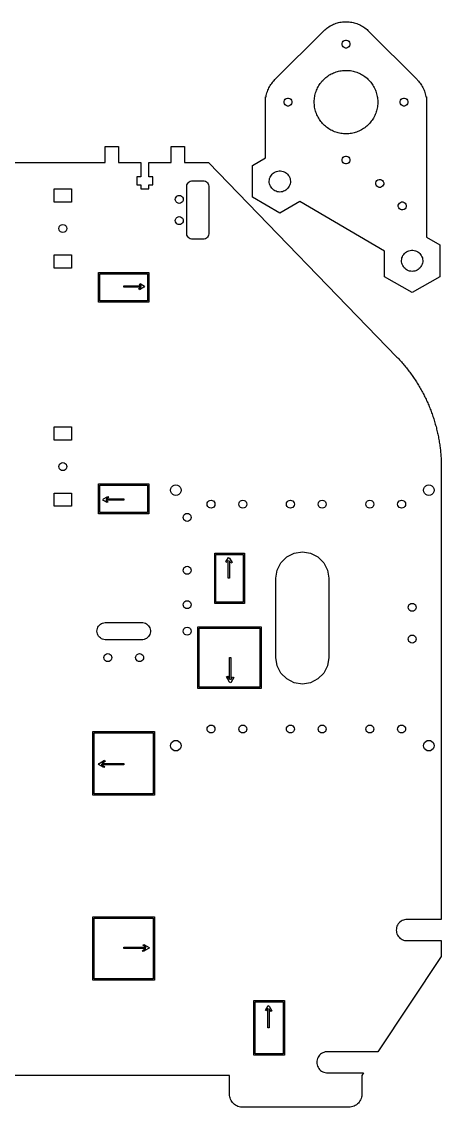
# Model space of a CAD drawing. Extents: x 3 to 1396, y 3 to 487.
# Drawn here: x 746.4 to 905, y 10 to 420.3 of the extents above; entities that cross this region are included whole.
import ezdxf

# ---------------------------------------------------------------- set-up
doc = ezdxf.new("R2010")
doc.units = 0
doc.layers.add('Layer_1', color=7, linetype='CONTINUOUS')

msp = doc.modelspace()

# ---------------------------------------------------------------- linework, layer by layer
at = {"layer": 'Layer_1', "color": 7}
for points in [[(838.754087, 392.009528), (838.849083, 392.499528), (838.965076, 392.984527), (839.101079, 393.465527), (839.256076, 393.939528), (839.432098, 394.407528), (839.627085, 394.866529), (839.841094, 395.317528), (840.072093, 395.760527), (840.323073, 396.191528), (840.591071, 396.613527), (840.876088, 397.022529), (841.178094, 397.420527), (841.497089, 397.804527), (841.832087, 398.176527), (842.093086, 398.443529), (860.478086, 416.828529), (860.566083, 416.917528), (860.929077, 417.259527), (861.308073, 417.585528), (861.699092, 417.895529), (862.102077, 418.190528), (862.517085, 418.467529), (862.945075, 418.726527), (863.38108, 418.967528), (863.828092, 419.190528), (864.284078, 419.394527), (864.747092, 419.579529), (865.218093, 419.744528), (865.695077, 419.891529), (866.179088, 420.017527), (866.667078, 420.123527), (867.159076, 420.208527), (867.654094, 420.273528), (868.152075, 420.317529), (868.650084, 420.34053), (869.149082, 420.343519), (869.649095, 420.324534), (870.146088, 420.285528), (870.641078, 420.225528), (871.134092, 420.145529), (871.624086, 420.045529), (872.108097, 419.924529), (872.587084, 419.783528), (873.060089, 419.623528), (873.526094, 419.443527), (873.983097, 419.242528), (874.432084, 419.024528), (874.872097, 418.788528), (875.301074, 418.532527), (875.719074, 418.260527), (876.126095, 417.970527), (876.520077, 417.664527), (876.901077, 417.342529), (877.268079, 417.004528), (877.445088, 416.827527), (877.447911, 416.829502)], [(877.447092, 416.829528), (895.832092, 398.444528), (895.82927, 398.442553)], [(867.480076, 411.645529), (867.480076, 412.114529), (867.625082, 412.560527), (867.901095, 412.940528), (868.281079, 413.216527), (868.727075, 413.361528), (869.197088, 413.361528), (869.643083, 413.216527), (870.023096, 412.940528), (870.299081, 412.560527), (870.444086, 412.114529), (870.444086, 411.645529), (870.299081, 411.198528), (870.023096, 410.819527), (869.643083, 410.542528), (869.197088, 410.397528), (868.727075, 410.397528), (868.281079, 410.542528), (867.901095, 410.819527), (867.625082, 411.198528), (867.480076, 411.645529)], [(895.830088, 398.442527), (896.00707, 398.265529), (896.345087, 397.898527), (896.667075, 397.517527), (896.973088, 397.123528), (897.263072, 396.716529), (897.535077, 396.298527), (897.791081, 395.869527), (898.027075, 395.429528), (898.245092, 394.980527), (898.446091, 394.523527), (898.626092, 394.057528), (898.786084, 393.584529), (898.927082, 393.105527), (899.048071, 392.621527), (899.14809, 392.131527), (899.17603, 391.959527), (899.347085, 391.959527), (899.347085, 338.850529), (904.354074, 335.959529), (904.354074, 323.959528), (893.962088, 317.959528), (883.570073, 323.959528), (883.570073, 333.580528), (851.561077, 352.347527), (843.962075, 347.959528), (833.570088, 353.959527)], [(856.962077, 390.021527), (856.975059, 390.520527), (857.009095, 391.018528), (857.064072, 391.515529), (857.138071, 392.009528), (857.234083, 392.499528), (857.350076, 392.984527), (857.486079, 393.465527), (857.641075, 393.939528), (857.817069, 394.407528), (858.012085, 394.866529), (858.225078, 395.317528), (858.457093, 395.760527), (858.708073, 396.191528), (858.976071, 396.613527), (859.261087, 397.022529), (859.563093, 397.420527), (859.882089, 397.804527), (860.217087, 398.176527), (860.566083, 398.532528), (860.929077, 398.874528), (861.308073, 399.200528), (861.699092, 399.511528), (862.102077, 399.805528), (862.517085, 400.082529), (862.945075, 400.341527), (863.38108, 400.582528), (863.828092, 400.805529), (864.284078, 401.010529), (864.747092, 401.194527), (865.218093, 401.360527), (865.695077, 401.506529), (866.179088, 401.632527), (866.667078, 401.738527), (867.159076, 401.823527), (867.654094, 401.888528), (868.152075, 401.932527), (868.650084, 401.955528), (869.149082, 401.958519), (869.649095, 401.940522), (870.146088, 401.901527), (870.641078, 401.841527), (871.134092, 401.761528), (871.624086, 401.660527), (872.108097, 401.539527), (872.587084, 401.399527), (873.060089, 401.238528), (873.526094, 401.058527), (873.983097, 400.858527), (874.432084, 400.639528), (874.872097, 400.403528), (875.301074, 400.148527), (875.719074, 399.875527), (876.126095, 399.586529), (876.520077, 399.279528), (876.901077, 398.958528), (877.268079, 398.619528), (877.62207, 398.265529), (877.961075, 397.898527), (878.282075, 397.517527), (878.589076, 397.123528), (878.878072, 396.716529), (879.151094, 396.298527), (879.406081, 395.869527), (879.642076, 395.429528), (879.86108, 394.980527), (880.061091, 394.523527), (880.241092, 394.057528), (880.402072, 393.584529), (880.542082, 393.105527), (880.663071, 392.621527), (880.764078, 392.131527), (880.844088, 391.638528), (880.904089, 391.143527), (880.943092, 390.646528), (880.961154, 390.146529), (880.957965, 389.647529)], [(833.570088, 353.959527), (833.570088, 365.959528), (838.577077, 368.850528), (838.577077, 391.959527), (838.746072, 391.959527), (838.753974, 392.009528)], [(845.560073, 389.724527), (845.560073, 390.194529), (845.705079, 390.640528), (845.981092, 391.020529), (846.361076, 391.296528), (846.807072, 391.441528), (847.276097, 391.441528), (847.723081, 391.296528), (848.102077, 391.020529), (848.379078, 390.640528), (848.524084, 390.194529), (848.524084, 389.724527), (848.379078, 389.278529), (848.102077, 388.898528), (847.723081, 388.622529), (847.276097, 388.477529), (846.807072, 388.477529), (846.361076, 388.622529), (845.981092, 388.898528), (845.705079, 389.278529), (845.560073, 389.724527)], [(880.935077, 389.149528), (880.891078, 388.651527), (880.826082, 388.156529), (880.741077, 387.664528), (880.635074, 387.176526), (880.50909, 386.692527), (880.363097, 386.215529), (880.197094, 385.744528), (880.013085, 385.281528), (879.808079, 384.825528), (879.585095, 384.378527), (879.344077, 383.942528), (879.085082, 383.514527), (878.808081, 383.099527), (878.51409, 382.696528), (878.203081, 382.305529), (877.877086, 381.926527), (877.535089, 381.563527), (877.179094, 381.214528), (876.807097, 380.879528), (876.423077, 380.560529), (876.025087, 380.258529), (875.616091, 379.973527), (875.194084, 379.705529), (874.763074, 379.454529), (874.32007, 379.222528), (873.869079, 379.009529), (873.410073, 378.814528), (872.942092, 378.638528), (872.468071, 378.483529), (871.98708, 378.347529), (871.502081, 378.231527), (871.012087, 378.135529), (870.518085, 378.061528), (870.021092, 378.006528), (869.523082, 377.972529), (869.024085, 377.959518), (868.525088, 377.966526), (868.026091, 377.995527), (867.530086, 378.045528), (867.036084, 378.115528), (866.544086, 378.205529), (866.057083, 378.316527), (865.576092, 378.447529), (865.100096, 378.597527), (864.630083, 378.768528), (864.169073, 378.958529), (863.71509, 379.167528), (863.270082, 379.394528), (862.836081, 379.640527), (862.413086, 379.904529), (862.000082, 380.185529), (861.599073, 380.483528), (861.211074, 380.798527), (860.837073, 381.128527), (860.47707, 381.474528), (860.131094, 381.834528), (859.801091, 382.208529), (859.486075, 382.596528), (859.188076, 382.997527), (858.907096, 383.410528), (858.643077, 383.833528), (858.397092, 384.267527), (858.170073, 384.712529), (857.961087, 385.166529), (857.771095, 385.627527), (857.600097, 386.097529), (857.450096, 386.573528), (857.319088, 387.054527), (857.20809, 387.541527), (857.118089, 388.033528), (857.04807, 388.527527), (856.998088, 389.023527), (856.969076, 389.522527), (856.96202, 390.021527)], [(889.400078, 389.724527), (889.400078, 390.194529), (889.545084, 390.640528), (889.822085, 391.020529), (890.201081, 391.296528), (890.648093, 391.441528), (891.11709, 391.441528), (891.563086, 391.296528), (891.94307, 391.020529), (892.219083, 390.640528), (892.364089, 390.194529), (892.364089, 389.724527), (892.219083, 389.278529), (891.94307, 388.898528), (891.563086, 388.622529), (891.11709, 388.477529), (890.648093, 388.477529), (890.201081, 388.622529), (889.822085, 388.898528), (889.545084, 389.278529), (889.400078, 389.724527)], [(880.958078, 389.647529), (880.934936, 389.149528)], [(669.962084, 367.159529), (777.962094, 367.159529), (777.962094, 373.159528), (782.962084, 373.159528), (782.962084, 367.159529), (791.462081, 367.159529), (791.462081, 361.659528), (789.96207, 361.659528), (789.96207, 358.659529), (791.462081, 358.659529), (791.462081, 357.159529), (794.462075, 357.159529), (794.462075, 358.659529), (795.962086, 358.659529), (795.962086, 361.659528), (794.462075, 361.659528), (794.462075, 367.159529), (802.962072, 367.159529), (802.962072, 373.159528), (807.96209, 373.159528), (807.96209, 367.159529), (816.962072, 367.159529), (816.97703, 367.139519), (817.04307, 367.11853), (888.17608, 293.583529), (888.522085, 293.221529), (888.864082, 292.857527), (889.203087, 292.489529), (889.540089, 292.119527), (889.873083, 291.746528), (890.203085, 291.371528), (890.52908, 290.992529), (890.853071, 290.611529), (891.174071, 290.228528), (891.491091, 289.841528), (891.805091, 289.452527), (892.116072, 289.060529), (892.423073, 288.666527), (892.728071, 288.269528), (893.029089, 287.870527), (893.326072, 287.468527), (893.620091, 287.064529), (893.91109, 286.657528), (894.19907, 286.248529), (894.48307, 285.837528), (894.763091, 285.423528), (895.040092, 285.007527), (895.314073, 284.588529), (895.584075, 284.168528), (895.851086, 283.745528), (896.114088, 283.32053), (896.373084, 282.892528), (896.629088, 282.463528), (896.882072, 282.031527), (897.131076, 281.597529), (897.376073, 281.162529), (897.617091, 280.724528), (897.855089, 280.284527), (898.08908, 279.842527), (898.320078, 279.399529), (898.54707, 278.953527), (898.770082, 278.506527), (898.989086, 278.056529), (899.205071, 277.60553), (899.417076, 277.152529), (899.625074, 276.698529), (899.829092, 276.241527), (900.029075, 275.783528), (900.226094, 275.324528), (900.419078, 274.862527), (900.608082, 274.399527), (900.793079, 273.935529), (900.974096, 273.469529), (901.151078, 273.001528), (901.325096, 272.532529), (901.494091, 272.062527), (901.660094, 271.590527), (901.821073, 271.117528), (901.97909, 270.643528), (902.13307, 270.167529), (902.282083, 269.690528), (902.428077, 269.212528), (902.570091, 268.732528), (902.70807, 268.251528), (902.841081, 267.770528), (902.971072, 267.287527), (903.097085, 266.803528), (903.219089, 266.318529), (903.33607, 265.832528), (903.450088, 265.345528), (903.559082, 264.857529), (903.665085, 264.368528), (903.766092, 263.879528), (903.863092, 263.388529), (903.957072, 262.897527), (904.046085, 262.405529), (904.13109, 261.913528), (904.212088, 261.419529), (904.288091, 260.925527), (904.361073, 260.430529), (904.429089, 259.935528), (904.494085, 259.439529), (904.554085, 258.943529), (904.610078, 258.446527), (904.662092, 257.949528), (904.710098, 257.451527), (904.754096, 256.953529), (904.793071, 256.455528), (904.829082, 255.956528), (904.86007, 255.457528), (904.887164, 254.958528), (904.909939, 254.458529)], [(867.480076, 367.804528), (867.480076, 368.273528), (867.625082, 368.720528), (867.901095, 369.099527), (868.281079, 369.376528), (868.727075, 369.521528), (869.197088, 369.521528), (869.643083, 369.376528), (870.023096, 369.099527), (870.299081, 368.720528), (870.444086, 368.273528), (870.444086, 367.804528), (870.299081, 367.358529), (870.023096, 366.978528), (869.643083, 366.702529), (869.197088, 366.557529), (868.727075, 366.557529), (868.281079, 366.702529), (867.901095, 366.978528), (867.625082, 367.358529), (867.480076, 367.804528)], [(839.964086, 360.082527), (840.009073, 360.573529), (840.115075, 361.053527), (840.278087, 361.518527), (840.498079, 361.959528), (840.770085, 362.370528), (841.091084, 362.744529), (841.454079, 363.075528), (841.856076, 363.360527), (842.290077, 363.593527), (842.750071, 363.771527), (843.228071, 363.891528), (843.71609, 363.951528), (844.208088, 363.952657)], [(844.208088, 363.952528), (844.698082, 363.891528), (845.174078, 363.771527), (845.634072, 363.593527), (846.068073, 363.360527), (846.470071, 363.075528), (846.834081, 362.743527), (847.154093, 362.370528), (847.42607, 361.959528), (847.646091, 361.518527), (847.81009, 361.054529), (847.915077, 360.573529), (847.960091, 360.082527), (847.945133, 359.590529), (847.87009, 359.103529), (847.735075, 358.630528), (847.542092, 358.176528), (847.296079, 357.750528), (847.000084, 357.356529), (846.657071, 357.003528), (846.27308, 356.694528), (845.854092, 356.435527), (845.407081, 356.229528), (844.938084, 356.079527), (844.454073, 355.989529), (843.962075, 355.959529), (843.470077, 355.989529), (842.987082, 356.080528), (842.517097, 356.229528), (842.070085, 356.435527), (841.65107, 356.694528), (841.267078, 357.003528), (840.925081, 357.356529), (840.627083, 357.749529), (840.382086, 358.176528), (840.19009, 358.629529), (840.055075, 359.103529), (839.979072, 359.590529), (839.964115, 360.082527)], [(758.712083, 352.159528), (758.712083, 357.159529), (765.212084, 357.159529), (765.212084, 352.159528), (758.712083, 352.159528)], [(808.812087, 340.159529), (808.812087, 358.159527), (808.870084, 358.638529), (809.041082, 359.088529), (809.315092, 359.485528), (809.676082, 359.805529), (810.103084, 360.029529), (810.571094, 360.144528), (810.812083, 360.144528), (810.812083, 360.159514), (815.112077, 360.159529), (815.112077, 360.144543), (815.353095, 360.144528), (815.821076, 360.029529), (816.248078, 359.805529), (816.609097, 359.485528), (816.883078, 359.088529), (817.054077, 358.638529), (817.112073, 358.159527), (817.112073, 340.159529), (817.054077, 339.680527), (816.883078, 339.230527), (816.609097, 338.833528), (816.248078, 338.513527), (815.821076, 338.289527), (815.353095, 338.174528), (815.112077, 338.174528), (815.112077, 338.159542), (810.812083, 338.159527), (810.812083, 338.174513), (810.571094, 338.174528), (810.103084, 338.289527), (809.676082, 338.513527), (809.315092, 338.833528), (809.041082, 339.230527), (808.870084, 339.680527), (808.812087, 340.159529)], [(880.237085, 358.967529), (880.237085, 359.436529), (880.38209, 359.883527), (880.659092, 360.262528), (881.038088, 360.539527), (881.485071, 360.684527), (881.954096, 360.684527), (882.400092, 360.539527), (882.780076, 360.262528), (883.05609, 359.883527), (883.201095, 359.436529), (883.201095, 358.967529), (883.05609, 358.521528), (882.780076, 358.141527), (882.400092, 357.865528), (881.954096, 357.720527), (881.485071, 357.720527), (881.038088, 357.865528), (880.659092, 358.141527), (880.38209, 358.521528), (880.237085, 358.967529)], [(804.462083, 353.159528), (804.535094, 353.623527), (804.748087, 354.041527), (805.080093, 354.373527), (805.498093, 354.586529), (805.962094, 354.659528), (806.426096, 354.586529), (806.844095, 354.373527), (807.176073, 354.041527), (807.389094, 353.623527), (807.462077, 353.159528), (807.389094, 352.695527), (807.176073, 352.277528), (806.844095, 351.945527), (806.426096, 351.732528), (805.962094, 351.659529), (805.498093, 351.732528), (805.080093, 351.945527), (804.748087, 352.277528), (804.535094, 352.695527), (804.462083, 353.159528)], [(888.723084, 350.482527), (888.723084, 350.951529), (888.868089, 351.397528), (889.144074, 351.777529), (889.524087, 352.053528), (889.970082, 352.198528), (890.439079, 352.198528), (890.886091, 352.053528), (891.265087, 351.777529), (891.542088, 351.397528), (891.687094, 350.951529), (891.687094, 350.482527), (891.542088, 350.035529), (891.265087, 349.656527), (890.886091, 349.379529), (890.439079, 349.234529), (889.970082, 349.234529), (889.524087, 349.379529), (889.144074, 349.656527), (888.868089, 350.035529), (888.723084, 350.482527)], [(804.462083, 345.159528), (804.535094, 345.623529), (804.748087, 346.041528), (805.080093, 346.373529), (805.498093, 346.586528), (805.962094, 346.659527), (806.426096, 346.586528), (806.844095, 346.373529), (807.176073, 346.041528), (807.389094, 345.623529), (807.462077, 345.159528), (807.389094, 344.695529), (807.176073, 344.277527), (806.844095, 343.945529), (806.426096, 343.732527), (805.962094, 343.659528), (805.498093, 343.732527), (805.080093, 343.945529), (804.748087, 344.277527), (804.535094, 344.695529), (804.462083, 345.159528)], [(760.462086, 342.159528), (760.535097, 342.623529), (760.74809, 343.041529), (761.080097, 343.373527), (761.498096, 343.586528), (761.962098, 343.659528), (762.426071, 343.586528), (762.84407, 343.373527), (763.176076, 343.041529), (763.38907, 342.623529), (763.46208, 342.159528), (763.38907, 341.695529), (763.176076, 341.277527), (762.84407, 340.945529), (762.426071, 340.732528), (761.962098, 340.659528), (761.498096, 340.732528), (761.080097, 340.945529), (760.74809, 341.277527), (760.535097, 341.695529), (760.462086, 342.159528)], [(889.964071, 330.082528), (890.009086, 330.573527), (890.115088, 331.053527), (890.278072, 331.518528), (890.498092, 331.959529), (890.77007, 332.370529), (891.091097, 332.744527), (891.454092, 333.075528), (891.856089, 333.360528), (892.29009, 333.593527), (892.750084, 333.771528), (893.228084, 333.891529), (893.716074, 333.951529), (894.208072, 333.952658)], [(894.208072, 333.952528), (894.698095, 333.891529), (895.174091, 333.771528), (895.634085, 333.593527), (896.068086, 333.360528), (896.470084, 333.075528), (896.834094, 332.743528), (897.154077, 332.370529), (897.426083, 331.959529), (897.646075, 331.518528), (897.810075, 331.054529), (897.91509, 330.573527), (897.960076, 330.082528), (897.945118, 329.590527), (897.870075, 329.103527), (897.735088, 328.630528), (897.542076, 328.176529), (897.296092, 327.750528), (897.000097, 327.356529), (896.657084, 327.003529), (896.273092, 326.694529), (895.854077, 326.435528), (895.407094, 326.229528), (894.938097, 326.079527), (894.454086, 325.989529), (893.962088, 325.959529), (893.47009, 325.989529), (892.987094, 326.080529), (892.517082, 326.229528), (892.07007, 326.435528), (891.651083, 326.694529), (891.267091, 327.003529), (890.925094, 327.356529), (890.627096, 327.749529), (890.38207, 328.176529), (890.190075, 328.629526), (890.055088, 329.103527), (889.979085, 329.590527), (889.964128, 330.082528)], [(758.712083, 327.159527), (758.712083, 332.159528), (765.212084, 332.159528), (765.212084, 327.159527), (758.712083, 327.159527)], [(758.712083, 262.159527), (758.712083, 267.159528), (765.212084, 267.159528), (765.212084, 262.159527), (758.712083, 262.159527)], [(904.91008, 254.458529), (904.928989, 253.959529), (904.943185, 253.459528)], [(760.462086, 252.159527), (760.535097, 252.623529), (760.74809, 253.041528), (761.080097, 253.373529), (761.498096, 253.586528), (761.962098, 253.659527), (762.426071, 253.586528), (762.84407, 253.373529), (763.176076, 253.041528), (763.38907, 252.623529), (763.46208, 252.159527), (763.38907, 251.695529), (763.176076, 251.277529), (762.84407, 250.945529), (762.426071, 250.732527), (761.962098, 250.659527), (761.498096, 250.732527), (761.080097, 250.945529), (760.74809, 251.277529), (760.535097, 251.695529), (760.462086, 252.159527)], [(904.962094, 251.959528), (904.962094, 80.959531), (891.962092, 80.959531), (891.962092, 80.953604), (891.593086, 80.942513), (891.106083, 80.866539), (890.633079, 80.73254), (890.179096, 80.540516), (889.753082, 80.293515), (889.360087, 79.99752), (889.006096, 79.654535), (888.697091, 79.270516), (888.438096, 78.851529), (888.232073, 78.404517), (888.083088, 77.93552), (887.992072, 77.451537), (887.962071, 76.959539), (887.992072, 76.467541), (888.083088, 75.98353), (888.232073, 75.514533), (888.438096, 75.067521), (888.697091, 74.648534), (889.006096, 74.264514), (889.360087, 73.92153), (889.753082, 73.625535), (890.179096, 73.378534), (890.633079, 73.186538), (891.106083, 73.052539), (891.593086, 72.976537), (891.962092, 72.96553), (891.962092, 72.959603), (904.962094, 72.959519), (904.962094, 66.959531), (880.962085, 30.959518), (861.962095, 30.959518), (861.962095, 30.953591), (861.59309, 30.942528), (861.106087, 30.866526), (860.633082, 30.732527), (860.179072, 30.540531), (859.753085, 30.29353), (859.360091, 29.997535), (859.006071, 29.654523), (858.697094, 29.270531), (858.438071, 28.851516), (858.232077, 28.404532), (858.083092, 27.935535), (857.992075, 27.451524), (857.962075, 26.959526), (857.992075, 26.467528), (858.083092, 25.983517), (858.232077, 25.51452), (858.438071, 25.067537), (858.697094, 24.648521), (859.006071, 24.26453), (859.360091, 23.921517), (859.753085, 23.625522), (860.179072, 23.378521), (860.633082, 23.186525), (861.106087, 23.052526), (861.59309, 22.976524), (861.962095, 22.965517), (861.962095, 22.959591), (875.629073, 22.959534), (874.962069, 21.959536), (874.962069, 14.959522), (874.956142, 14.959522), (874.956086, 14.710517), (874.906076, 14.214512), (874.807073, 13.725533), (874.660091, 13.249509), (874.46708, 12.790531), (874.228094, 12.352522), (873.948073, 11.940534), (873.627073, 11.558518), (873.27009, 11.21051), (872.881075, 10.899529), (872.462088, 10.629527), (872.018096, 10.40152), (871.554095, 10.219515), (871.075079, 10.084528), (870.584097, 9.998535), (870.087075, 9.961536), (869.962079, 9.96464)], [(904.943072, 253.459528), (904.954079, 252.959529), (904.960005, 252.45953), (904.962912, 251.959528)], [(758.712083, 237.159529), (758.712083, 242.159528), (765.212084, 242.159528), (765.212084, 237.159529), (758.712083, 237.159529)], [(802.66207, 243.259528), (802.760086, 243.877527), (803.044086, 244.435528), (803.486074, 244.877528), (804.044084, 245.161528), (804.662094, 245.259527), (805.280076, 245.161528), (805.838086, 244.877528), (806.280074, 244.435528), (806.564074, 243.877527), (806.66209, 243.259528), (806.564074, 242.641529), (806.280074, 242.083528), (805.838086, 241.641528), (805.280076, 241.357528), (804.662094, 241.259529), (804.044084, 241.357528), (803.486074, 241.641528), (803.044086, 242.083528), (802.760086, 242.641529), (802.66207, 243.259528)], [(898.262082, 243.259528), (898.360098, 243.877527), (898.64407, 244.435528), (899.086086, 244.877528), (899.644096, 245.161528), (900.262078, 245.259527), (900.880088, 245.161528), (901.43807, 244.877528), (901.880086, 244.435528), (902.164086, 243.877527), (902.262074, 243.259528), (902.164086, 242.641529), (901.880086, 242.083528), (901.43807, 241.641528), (900.880088, 241.357528), (900.262078, 241.259529), (899.644096, 241.357528), (899.086086, 241.641528), (898.64407, 242.083528), (898.360098, 242.641529), (898.262082, 243.259528)], [(816.462087, 237.959527), (816.53507, 238.423529), (816.748091, 238.841528), (817.080098, 239.173529), (817.498097, 239.386528), (817.96207, 239.459527), (818.426072, 239.386528), (818.844071, 239.173529), (819.176077, 238.841528), (819.38907, 238.423529), (819.462081, 237.959527), (819.38907, 237.495529), (819.176077, 237.077529), (818.844071, 236.745529), (818.426072, 236.532527), (817.96207, 236.459528), (817.498097, 236.532527), (817.080098, 236.745529), (816.748091, 237.077529), (816.53507, 237.495529), (816.462087, 237.959527)], [(828.462092, 237.959527), (828.535074, 238.423529), (828.748096, 238.841528), (829.080074, 239.173529), (829.498073, 239.386528), (829.962074, 239.459527), (830.426076, 239.386528), (830.844075, 239.173529), (831.176082, 238.841528), (831.389075, 238.423529), (831.462086, 237.959527), (831.389075, 237.495529), (831.176082, 237.077529), (830.844075, 236.745529), (830.426076, 236.532527), (829.962074, 236.459528), (829.498073, 236.532527), (829.080074, 236.745529), (828.748096, 237.077529), (828.535074, 237.495529), (828.462092, 237.959527)], [(846.462084, 237.959527), (846.535095, 238.423529), (846.748088, 238.841528), (847.080094, 239.173529), (847.498093, 239.386528), (847.962095, 239.459527), (848.426096, 239.386528), (848.844096, 239.173529), (849.176074, 238.841528), (849.389095, 238.423529), (849.462078, 237.959527), (849.389095, 237.495529), (849.176074, 237.077529), (848.844096, 236.745529), (848.426096, 236.532527), (847.962095, 236.459528), (847.498093, 236.532527), (847.080094, 236.745529), (846.748088, 237.077529), (846.535095, 237.495529), (846.462084, 237.959527)], [(858.462088, 237.959527), (858.535071, 238.423529), (858.748092, 238.841528), (859.08007, 239.173529), (859.498098, 239.386528), (859.962071, 239.459527), (860.426072, 239.386528), (860.844072, 239.173529), (861.176078, 238.841528), (861.389071, 238.423529), (861.462082, 237.959527), (861.389071, 237.495529), (861.176078, 237.077529), (860.844072, 236.745529), (860.426072, 236.532527), (859.962071, 236.459528), (859.498098, 236.532527), (859.08007, 236.745529), (858.748092, 237.077529), (858.535071, 237.495529), (858.462088, 237.959527)], [(876.46208, 237.959527), (876.535091, 238.423529), (876.748084, 238.841528), (877.08009, 239.173529), (877.49809, 239.386528), (877.962091, 239.459527), (878.426093, 239.386528), (878.844092, 239.173529), (879.17607, 238.841528), (879.389092, 238.423529), (879.462074, 237.959527), (879.389092, 237.495529), (879.17607, 237.077529), (878.844092, 236.745529), (878.426093, 236.532527), (877.962091, 236.459528), (877.49809, 236.532527), (877.08009, 236.745529), (876.748084, 237.077529), (876.535091, 237.495529), (876.46208, 237.959527)], [(888.462084, 237.959527), (888.535095, 238.423529), (888.748088, 238.841528), (889.080095, 239.173529), (889.498094, 239.386528), (889.962096, 239.459527), (890.426097, 239.386528), (890.844096, 239.173529), (891.176074, 238.841528), (891.389096, 238.423529), (891.462078, 237.959527), (891.389096, 237.495529), (891.176074, 237.077529), (890.844096, 236.745529), (890.426097, 236.532527), (889.962096, 236.459528), (889.498094, 236.532527), (889.080095, 236.745529), (888.748088, 237.077529), (888.535095, 237.495529), (888.462084, 237.959527)], [(807.462077, 232.959529), (807.535088, 233.423528), (807.748081, 233.841527), (808.080087, 234.173528), (808.498087, 234.386529), (808.962088, 234.459529), (809.42609, 234.386529), (809.844089, 234.173528), (810.176095, 233.841527), (810.389088, 233.423528), (810.462071, 232.959529), (810.389088, 232.495527), (810.176095, 232.077528), (809.844089, 231.745528), (809.42609, 231.532529), (808.962088, 231.459529), (808.498087, 231.532529), (808.080087, 231.745528), (807.748081, 232.077528), (807.535088, 232.495527), (807.462077, 232.959529)], [(842.462092, 179.959531), (842.462092, 209.959527), (842.95107, 213.049527), (844.372087, 215.837527), (846.584088, 218.049529), (849.372077, 219.470529), (852.462072, 219.959527), (855.552095, 219.470529), (858.340083, 218.049529), (860.552085, 215.837527), (861.973074, 213.049527), (862.46208, 209.959527), (862.46208, 179.959531), (861.973074, 176.869536), (860.552085, 174.081519), (858.340083, 171.869518), (855.552095, 170.448529), (852.462072, 169.959522), (849.372077, 170.448529), (846.584088, 171.869518), (844.372087, 174.081519), (842.95107, 176.869536), (842.462092, 179.959531)], [(807.462077, 212.959529), (807.535088, 213.423528), (807.748081, 213.841528), (808.080087, 214.173528), (808.498087, 214.386527), (808.962088, 214.459529), (809.42609, 214.386527), (809.844089, 214.173528), (810.176095, 213.841528), (810.389088, 213.423528), (810.462071, 212.959529), (810.389088, 212.495528), (810.176095, 212.077529), (809.844089, 211.745528), (809.42609, 211.532529), (808.962088, 211.459527), (808.498087, 211.532529), (808.080087, 211.745528), (807.748081, 212.077529), (807.535088, 212.495528), (807.462077, 212.959529)], [(807.462077, 199.959519), (807.535088, 200.42352), (807.748081, 200.84152), (808.080087, 201.173526), (808.498087, 201.386519), (808.962088, 201.45953), (809.42609, 201.386519), (809.844089, 201.173526), (810.176095, 200.84152), (810.389088, 200.42352), (810.462071, 199.959519), (810.389088, 199.495517), (810.176095, 199.077518), (809.844089, 198.74554), (809.42609, 198.532519), (808.962088, 198.459536), (808.498087, 198.532519), (808.080087, 198.74554), (807.748081, 199.077518), (807.535088, 199.495517), (807.462077, 199.959519)], [(892.462076, 198.959521), (892.535087, 199.423522), (892.74808, 199.841522), (893.080087, 200.173528), (893.498086, 200.386521), (893.962088, 200.459532), (894.426089, 200.386521), (894.844088, 200.173528), (895.176095, 199.841522), (895.389088, 199.423522), (895.46207, 198.959521), (895.389088, 198.495519), (895.176095, 198.07752), (894.844088, 197.745542), (894.426089, 197.532521), (893.962088, 197.459538), (893.498086, 197.532521), (893.080087, 197.745542), (892.74808, 198.07752), (892.535087, 198.495519), (892.462076, 198.959521)], [(774.86208, 189.959539), (774.900096, 190.455516), (775.013097, 190.940515), (775.199082, 191.401525), (775.45407, 191.829543), (775.770074, 192.213535), (776.142071, 192.544525), (776.559082, 192.814527), (777.013093, 193.018517), (777.493097, 193.150541), (777.988086, 193.207521), (791.688084, 193.207521), (792.185078, 193.188613), (792.673096, 193.093532), (793.141077, 192.925525), (793.579086, 192.687527), (793.974084, 192.385521), (794.319073, 192.027522), (794.606093, 191.620529), (794.826085, 191.174534), (794.977074, 190.700513), (795.052089, 190.208543), (795.052089, 189.710534), (794.977074, 189.218536), (794.826085, 188.744516), (794.606093, 188.29852), (794.319073, 187.891527), (793.974084, 187.533528), (793.579086, 187.231522), (793.141077, 186.993524), (792.673096, 186.825517), (792.185078, 186.730521), (791.688084, 186.711613), (777.988086, 186.711528), (777.493097, 186.768537), (777.013093, 186.900532), (776.559082, 187.104522), (776.142071, 187.374524), (775.770074, 187.705515), (775.45407, 188.089534), (775.199082, 188.517524), (775.013097, 188.978534), (774.900096, 189.463533), (774.86208, 189.959539)], [(807.462077, 189.959539), (807.535088, 190.42354), (807.748081, 190.84154), (808.080087, 191.173518), (808.498087, 191.386539), (808.962088, 191.459522), (809.42609, 191.386539), (809.844089, 191.173518), (810.176095, 190.84154), (810.389088, 190.42354), (810.462071, 189.959539), (810.389088, 189.495537), (810.176095, 189.077538), (809.844089, 188.745532), (809.42609, 188.532539), (808.962088, 188.459528), (808.498087, 188.532539), (808.080087, 188.745532), (807.748081, 189.077538), (807.535088, 189.495537), (807.462077, 189.959539)], [(892.462076, 186.959517), (892.535087, 187.423518), (892.74808, 187.841517), (893.080087, 188.173524), (893.498086, 188.386517), (893.962088, 188.459528), (894.426089, 188.386517), (894.844088, 188.173524), (895.176095, 187.841517), (895.389088, 187.423518), (895.46207, 186.959517), (895.389088, 186.495515), (895.176095, 186.077516), (894.844088, 185.745538), (894.426089, 185.532516), (893.962088, 185.459534), (893.498086, 185.532516), (893.080087, 185.745538), (892.74808, 186.077516), (892.535087, 186.495515), (892.462076, 186.959517)], [(777.462081, 179.959531), (777.535092, 180.423532), (777.748085, 180.841531), (778.080091, 181.173538), (778.49809, 181.386531), (778.962092, 181.459513), (779.426093, 181.386531), (779.844093, 181.173538), (780.176071, 180.841531), (780.389092, 180.423532), (780.462075, 179.959531), (780.389092, 179.495529), (780.176071, 179.07753), (779.844093, 178.745523), (779.426093, 178.53253), (778.962092, 178.459519), (778.49809, 178.53253), (778.080091, 178.745523), (777.748085, 179.07753), (777.535092, 179.495529), (777.462081, 179.959531)], [(789.462085, 179.959531), (789.535096, 180.423532), (789.748089, 180.841531), (790.080095, 181.173538), (790.498094, 181.386531), (790.962096, 181.459513), (791.426069, 181.386531), (791.844097, 181.173538), (792.176075, 180.841531), (792.389096, 180.423532), (792.462079, 179.959531), (792.389096, 179.495529), (792.176075, 179.07753), (791.844097, 178.745523), (791.426069, 178.53253), (790.962096, 178.459519), (790.498094, 178.53253), (790.080095, 178.745523), (789.748089, 179.07753), (789.535096, 179.495529), (789.462085, 179.959531)], [(816.462087, 152.959528), (816.53507, 153.42353), (816.748091, 153.841529), (817.080098, 154.173535), (817.498097, 154.386528), (817.96207, 154.459539), (818.426072, 154.386528), (818.844071, 154.173535), (819.176077, 153.841529), (819.38907, 153.42353), (819.462081, 152.959528), (819.38907, 152.495527), (819.176077, 152.077527), (818.844071, 151.745521), (818.426072, 151.532528), (817.96207, 151.459517), (817.498097, 151.532528), (817.080098, 151.745521), (816.748091, 152.077527), (816.53507, 152.495527), (816.462087, 152.959528)], [(828.462092, 152.959528), (828.535074, 153.42353), (828.748096, 153.841529), (829.080074, 154.173535), (829.498073, 154.386528), (829.962074, 154.459539), (830.426076, 154.386528), (830.844075, 154.173535), (831.176082, 153.841529), (831.389075, 153.42353), (831.462086, 152.959528), (831.389075, 152.495527), (831.176082, 152.077527), (830.844075, 151.745521), (830.426076, 151.532528), (829.962074, 151.459517), (829.498073, 151.532528), (829.080074, 151.745521), (828.748096, 152.077527), (828.535074, 152.495527), (828.462092, 152.959528)], [(846.462084, 152.959528), (846.535095, 153.42353), (846.748088, 153.841529), (847.080094, 154.173535), (847.498093, 154.386528), (847.962095, 154.459539), (848.426096, 154.386528), (848.844096, 154.173535), (849.176074, 153.841529), (849.389095, 153.42353), (849.462078, 152.959528), (849.389095, 152.495527), (849.176074, 152.077527), (848.844096, 151.745521), (848.426096, 151.532528), (847.962095, 151.459517), (847.498093, 151.532528), (847.080094, 151.745521), (846.748088, 152.077527), (846.535095, 152.495527), (846.462084, 152.959528)], [(858.462088, 152.959528), (858.535071, 153.42353), (858.748092, 153.841529), (859.08007, 154.173535), (859.498098, 154.386528), (859.962071, 154.459539), (860.426072, 154.386528), (860.844072, 154.173535), (861.176078, 153.841529), (861.389071, 153.42353), (861.462082, 152.959528), (861.389071, 152.495527), (861.176078, 152.077527), (860.844072, 151.745521), (860.426072, 151.532528), (859.962071, 151.459517), (859.498098, 151.532528), (859.08007, 151.745521), (858.748092, 152.077527), (858.535071, 152.495527), (858.462088, 152.959528)], [(876.46208, 152.959528), (876.535091, 153.42353), (876.748084, 153.841529), (877.08009, 154.173535), (877.49809, 154.386528), (877.962091, 154.459539), (878.426093, 154.386528), (878.844092, 154.173535), (879.17607, 153.841529), (879.389092, 153.42353), (879.462074, 152.959528), (879.389092, 152.495527), (879.17607, 152.077527), (878.844092, 151.745521), (878.426093, 151.532528), (877.962091, 151.459517), (877.49809, 151.532528), (877.08009, 151.745521), (876.748084, 152.077527), (876.535091, 152.495527), (876.46208, 152.959528)], [(888.462084, 152.959528), (888.535095, 153.42353), (888.748088, 153.841529), (889.080095, 154.173535), (889.498094, 154.386528), (889.962096, 154.459539), (890.426097, 154.386528), (890.844096, 154.173535), (891.176074, 153.841529), (891.389096, 153.42353), (891.462078, 152.959528), (891.389096, 152.495527), (891.176074, 152.077527), (890.844096, 151.745521), (890.426097, 151.532528), (889.962096, 151.459517), (889.498094, 151.532528), (889.080095, 151.745521), (888.748088, 152.077527), (888.535095, 152.495527), (888.462084, 152.959528)], [(802.66207, 146.659538), (802.760086, 147.27752), (803.044086, 147.83553), (803.486074, 148.277518), (804.044084, 148.561518), (804.662094, 148.659534), (805.280076, 148.561518), (805.838086, 148.277518), (806.280074, 147.83553), (806.564074, 147.27752), (806.66209, 146.659538), (806.564074, 146.041528), (806.280074, 145.483518), (805.838086, 145.04153), (805.280076, 144.757529), (804.662094, 144.659542), (804.044084, 144.757529), (803.486074, 145.04153), (803.044086, 145.483518), (802.760086, 146.041528), (802.66207, 146.659538)], [(898.262082, 146.659538), (898.360098, 147.27752), (898.64407, 147.83553), (899.086086, 148.277518), (899.644096, 148.561518), (900.262078, 148.659534), (900.880088, 148.561518), (901.43807, 148.277518), (901.880086, 147.83553), (902.164086, 147.27752), (902.262074, 146.659538), (902.164086, 146.041528), (901.880086, 145.483518), (901.43807, 145.04153), (900.880088, 144.757529), (900.262078, 144.659542), (899.644096, 144.757529), (899.086086, 145.04153), (898.64407, 145.483518), (898.360098, 146.041528), (898.262082, 146.659538)], [(824.962084, 14.959522), (824.962084, 21.959536), (671.96208, 21.959536)], [(869.962079, 9.964527), (869.962079, 9.959447), (829.962074, 9.959532), (829.962074, 9.964612), (829.588074, 9.973558), (829.094072, 10.035534), (828.608085, 10.146532), (828.135081, 10.305508), (827.68107, 10.510514), (827.249072, 10.759519), (826.845071, 11.050518), (826.47107, 11.380521), (826.132093, 11.745519), (825.831075, 12.142521), (825.571092, 12.568535), (825.355079, 13.017523), (825.18408, 13.485532), (825.061088, 13.968527), (824.987089, 14.461513), (824.961972, 14.959522)]]:
    msp.add_lwpolyline(points, dxfattribs=at)
at = {"layer": 'Layer_1', "color": 1}
for points in [[(775.462085, 314.334528), (775.462085, 325.584529), (794.462075, 325.584529), (794.462075, 314.334528), (775.462085, 314.334528)], [(775.96207, 314.834527), (775.96207, 325.084527), (793.96209, 325.084527), (793.96209, 314.834527), (775.96207, 314.834527)], [(784.96208, 319.959527), (784.96208, 320.459529), (791.696071, 320.459529), (790.917082, 320.909529), (791.167074, 321.342529), (792.812091, 320.392529), (792.56207, 319.959527), (790.917082, 319.009528), (790.667089, 319.442527), (791.562072, 319.959527), (784.96208, 319.959527)], [(775.462085, 234.334527), (775.462085, 245.584528), (794.462075, 245.584528), (794.462075, 234.334527), (775.462085, 234.334527)], [(775.96207, 234.834529), (775.96207, 245.084529), (793.96209, 245.084529), (793.96209, 234.834529), (775.96207, 234.834529)], [(777.112097, 239.526527), (777.362089, 239.959529), (779.007078, 240.909529), (779.25707, 240.476529), (778.362087, 239.959529), (784.96208, 239.959529), (784.96208, 239.459527), (778.228088, 239.459527), (779.007078, 239.009527), (778.757086, 238.576527), (777.112097, 239.526527)], [(819.337085, 200.459532), (819.337085, 219.459528), (830.587084, 219.459528), (830.587084, 200.459532), (819.337085, 200.459532)], [(819.83707, 200.959517), (819.83707, 218.959529), (830.087071, 218.959529), (830.087071, 200.959517), (819.83707, 200.959517)], [(823.579083, 216.164527), (824.529071, 217.809527), (824.962084, 217.559529), (825.912073, 215.914529), (825.479087, 215.664528), (824.962084, 216.559528), (824.962084, 209.959527), (824.462071, 209.959527), (824.462071, 216.693527), (824.012096, 215.914529), (823.579083, 216.164527)], [(812.96208, 168.309538), (812.96208, 191.609523), (836.962089, 191.609523), (836.962089, 168.309538), (812.96208, 168.309538)], [(813.462093, 168.809523), (813.462093, 191.109538), (836.462076, 191.109538), (836.462076, 168.809523), (813.462093, 168.809523)], [(823.797071, 172.657539), (824.230085, 172.907531), (824.962084, 171.639535), (824.962084, 179.959531), (825.462098, 179.959531), (825.462098, 171.505536), (826.12707, 172.657539), (826.560083, 172.407518), (825.39507, 170.389516), (824.962084, 170.639537), (823.797071, 172.657539)], [(773.312088, 127.959522), (773.312088, 151.95953), (796.612072, 151.95953), (796.612072, 127.959522), (773.312088, 127.959522)], [(773.812072, 128.459535), (773.812072, 151.459517), (796.112087, 151.459517), (796.112087, 128.459535), (773.812072, 128.459535)], [(775.392094, 139.526512), (775.642086, 139.959526), (777.660088, 141.124539), (777.91008, 140.691526), (776.642084, 139.959526), (784.96208, 139.959526), (784.96208, 139.459513), (776.508085, 139.459513), (777.660088, 138.794541), (777.410095, 138.361527), (775.392094, 139.526512)], [(773.312088, 57.959521), (773.312088, 81.959529), (796.612072, 81.959529), (796.612072, 57.959521), (773.312088, 57.959521)], [(773.812072, 58.459534), (773.812072, 81.459516), (796.112087, 81.459516), (796.112087, 58.459534), (773.812072, 58.459534)], [(784.96208, 69.959525), (784.96208, 70.459538), (793.416075, 70.459538), (792.264072, 71.124538), (792.514092, 71.557523), (794.532094, 70.392538), (794.282074, 69.959525), (792.264072, 68.79454), (792.014079, 69.227525), (793.282076, 69.959525), (784.96208, 69.959525)], [(834.162077, 29.609536), (834.162077, 50.30952), (845.762088, 50.30952), (845.762088, 29.609536), (834.162077, 29.609536)], [(834.66209, 30.109521), (834.66209, 49.809535), (845.262075, 49.809535), (845.262075, 30.109521), (834.66209, 30.109521)], [(838.494076, 46.69654), (839.529097, 48.489526), (839.962083, 48.239533), (840.997076, 46.446519), (840.564091, 46.196527), (839.962083, 47.239535), (839.962083, 39.959528), (839.46207, 39.959528), (839.46207, 47.373534), (838.927089, 46.446519), (838.494076, 46.69654)]]:
    msp.add_lwpolyline(points, dxfattribs=at)

doc.saveas('drawing.dxf')
